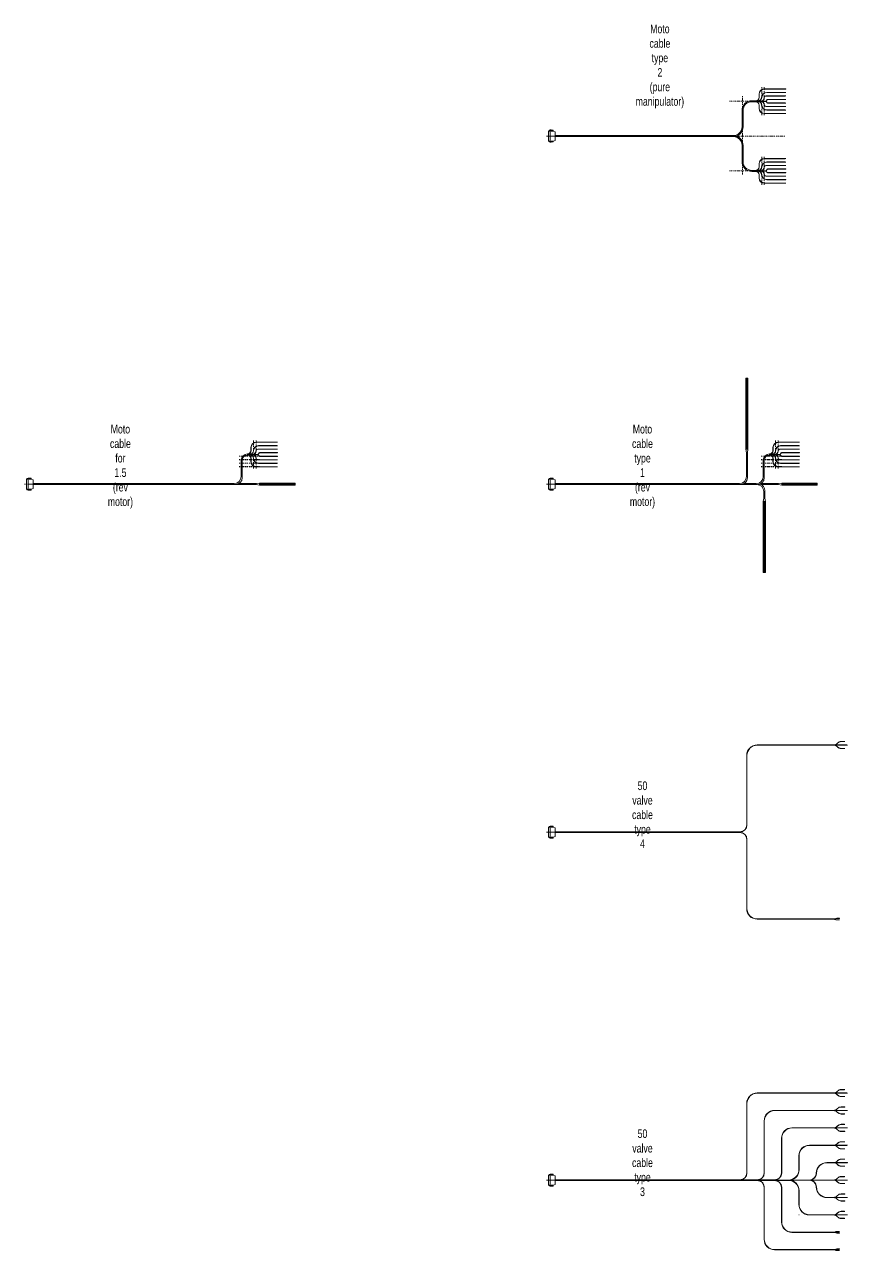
# Model space of a CAD drawing. Header units: millimetres. Extents: x -3051 to 1678, y 0 to 16641.
# Drawn here: x -3051 to 1678, y 9596 to 16641 of the extents above; entities that cross this region are included whole.
import ezdxf

# ---------------------------------------------------------------- set-up
doc = ezdxf.new("R2010")
doc.units = ezdxf.units.MM
doc.linetypes.add('BORDER2', pattern=[22.225, 6.35, -3.175, 6.35, -3.175, 0, -3.175])
doc.layers.add('drawing', color=7, linetype='CONTINUOUS', lineweight=20)
doc.layers.add('help', color=2, linetype='BORDER2', lineweight=0)
doc.styles.get("Standard").update_dxf_attribs({"font": 'txt', "width": 0.75})

# ---------------------------------------------------------------- blocks, each defined once
blk = doc.blocks.new('d-sub-37')
at = {"layer": 'drawing'}
for p, q in [((-31, 28.5), (-39.5, 28.5)), ((-39.5, 28.5), (-39.5, -28.5)), ((-31, 33), (-37, 33)), ((-37, 33), (-37, 31)), ((-37, 31), (-31, 31)), ((-31, 35), (-31, -35)), ((-30, 35), (-31, 35)), ((-30, -35), (-30, 35)), ((-30, 35), (-25, 35)), ((-25, 35), (-25, 29)), ((-25, 33), (-24, 33)), ((-24, 31), (-25, 31)), ((-25, 29), (-11, 29)), ((-24, 33), (-24, 34)), ((-24, 34), (-17, 34)), ((-24, 30), (-24, 31)), ((-13, 30), (-24, 30)), ((-17, 34), (-13, 34)), ((-13, 34), (-13, 30)), ((-11, 29), (-1, 25)), ((-1, -25), (-1, 25)), ((-1, 3), (0, 3)), ((0, 3), (0, -3)), ((-39.5, -28.5), (-31, -28.5)), ((-37, -33), (-37, -31)), ((-37, -31), (-31, -31)), ((-31, -33), (-37, -33)), ((-31, -35), (-30, -35)), ((-30, -35), (-25, -35)), ((-25, -35), (-25, -29)), ((-25, -29), (-11, -29)), ((-25, -31), (-24, -31)), ((-25, -33), (-24, -33)), ((-24, -31), (-24, -30)), ((-24, -30), (-14, -30)), ((-24, -33), (-24, -34)), ((-24, -34), (-13, -34)), ((-13, -30), (-14, -30)), ((-13, -34), (-13, -30)), ((-11, -29), (-1, -25)), ((0, -3), (-1, -3))]:
    blk.add_line(p, q, dxfattribs=at)
at = {"layer": 'help'}
for p, q in [((-51, 0), (-23, 0)), ((-20, 0), (13, 0))]:
    blk.add_line(p, q, dxfattribs=at)
blk = doc.blocks.new('enc-socket')
at = {"layer": 'drawing'}
for p, q in [((-0.5, -1), (-0.5, 1)), ((-0.5, 1), (0, 1)), ((0, 6), (0, -6)), ((4, 6), (0, 6)), ((1, 5.5), (1, 5)), ((1.5, 5.5), (1, 5.5)), ((1, 5), (1.5, 5)), ((1, 3.5), (1, 3)), ((1.5, 3.5), (1, 3.5)), ((1, 3), (1.5, 3)), ((1, 1.5), (1, 1)), ((1.5, 1.5), (1, 1.5)), ((1, 1), (1.5, 1)), ((1.5, 5), (1.5, 5.5)), ((1.5, 3), (1.5, 3.5)), ((1.5, 1), (1.5, 1.5)), ((3, 5.5), (3, 5)), ((3.5, 5.5), (3, 5.5)), ((3, 5), (3.5, 5)), ((3, 3.5), (3, 3)), ((3.5, 3.5), (3, 3.5)), ((3, 3), (3.5, 3)), ((3, 1.5), (3, 1)), ((3.5, 1.5), (3, 1.5)), ((3, 1), (3.5, 1)), ((3.5, 5), (3.5, 5.5)), ((3.5, 3), (3.5, 3.5)), ((3.5, 1), (3.5, 1.5)), ((4, -6), (4, 6)), ((0, -1), (-0.5, -1)), ((0, -6), (4, -6)), ((1, -0.5), (1, -1)), ((1.5, -0.5), (1, -0.5)), ((1, -1), (1.5, -1)), ((1, -2.5), (1, -3)), ((1.5, -2.5), (1, -2.5)), ((1, -3), (1.5, -3)), ((1, -4.5), (1, -5)), ((1.5, -4.5), (1, -4.5)), ((1, -5), (1.5, -5)), ((1.5, -1), (1.5, -0.5)), ((1.5, -3), (1.5, -2.5)), ((1.5, -5), (1.5, -4.5)), ((3, -0.5), (3, -1)), ((3.5, -0.5), (3, -0.5)), ((3, -1), (3.5, -1)), ((3, -2.5), (3, -3)), ((3.5, -2.5), (3, -2.5)), ((3, -3), (3.5, -3)), ((3, -4.5), (3, -5)), ((3.5, -4.5), (3, -4.5)), ((3, -5), (3.5, -5)), ((3.5, -1), (3.5, -0.5)), ((3.5, -3), (3.5, -2.5)), ((3.5, -5), (3.5, -4.5))]:
    blk.add_line(p, q, dxfattribs=at)

msp = doc.modelspace()

# ---------------------------------------------------------------- linework, layer by layer
at = {"layer": 'drawing'}
for p, q in [((1170, 16223), (1170, 16241)), ((1171, 16240), (1171, 16222)), ((1184, 16221), (1184, 16222)), ((1199, 16221), (1199, 16221)), ((1200, 16271), (1220, 16271)), ((1220, 16270), (1201, 16270)), ((1209, 16231), (1220, 16231)), ((1210, 16230), (1220, 16230)), ((1214, 16251), (1220, 16251)), ((1214, 16206), (1214, 16206)), ((1215, 16250), (1220, 16250)), ((1219, 16211), (1220, 16211)), ((1220, 16271), (1320, 16271)), ((1320, 16270), (1220, 16270)), ((1220, 16251), (1320, 16251)), ((1320, 16250), (1220, 16250)), ((1220, 16231), (1320, 16231)), ((1320, 16230), (1220, 16230)), ((1220, 16211), (1320, 16211)), ((1320, 16210), (1220, 16210)), ((1320, 16271), (1320, 16270)), ((1320, 16270.7), (1323, 16270.7)), ((1323, 16270.3), (1320, 16270.3)), ((1320, 16251), (1320, 16250)), ((1320, 16250.7), (1323, 16250.7)), ((1323, 16250.3), (1320, 16250.3)), ((1320, 16231), (1320, 16230)), ((1320, 16230.7), (1323, 16230.7)), ((1323, 16230.3), (1320, 16230.3)), ((1320, 16211), (1320, 16210)), ((1320, 16210.7), (1323, 16210.7)), ((1323, 16210.3), (1320, 16210.3)), ((1323, 16270.7), (1323, 16270.3)), ((1323, 16250.7), (1323, 16250.3)), ((1323, 16230.7), (1323, 16230.3)), ((1323, 16210.7), (1323, 16210.3)), ((1072, 16053), (1072, 16147)), ((1078, 16147), (1078, 16053)), ((1128, 16203), (1150, 16203)), ((1150, 16197), (1128, 16197)), ((1150, 16197), (1150, 16203)), ((1150, 16203), (1150, 16203)), ((1150, 16203), (1150, 16203)), ((1151, 16202), (1150, 16202)), ((1164, 16202), (1150, 16202)), ((1165, 16201), (1150, 16201)), ((1179, 16201), (1150, 16201)), ((1180, 16200), (1150, 16200)), ((1180, 16200), (1150, 16200)), ((1165, 16199), (1150, 16199)), ((1179, 16199), (1150, 16199)), ((1151, 16198), (1150, 16198)), ((1164, 16198), (1150, 16198)), ((1150, 16197), (1150, 16197)), ((1150, 16197), (1150, 16197)), ((1150, 16197), (1150, 16197)), ((1170, 16203), (1170, 16203)), ((1170, 16197), (1170, 16197)), ((1170, 16177), (1170, 16159)), ((1171, 16160), (1171, 16178)), ((1200, 16200), (1180, 16200)), ((1200, 16200), (1180, 16200)), ((1184, 16179), (1184, 16178)), ((1200, 16201), (1186.2, 16201)), ((1200, 16199), (1186.2, 16199)), ((1199, 16179), (1199, 16179)), ((1209, 16201), (1200, 16201)), ((1210, 16200), (1200, 16200)), ((1210, 16200), (1200, 16200)), ((1209, 16199), (1200, 16199)), ((1209, 16169), (1220, 16169)), ((1210, 16170), (1220, 16170)), ((1214, 16194), (1214, 16194)), ((1214, 16149), (1220, 16149)), ((1215, 16150), (1220, 16150)), ((1219, 16189), (1220, 16189)), ((1320, 16190), (1220, 16190)), ((1220, 16189), (1320, 16189)), ((1320, 16170), (1220, 16170)), ((1220, 16169), (1320, 16169)), ((1320, 16150), (1220, 16150)), ((1220, 16149), (1320, 16149)), ((1320, 16189), (1320, 16190)), ((1323, 16189.7), (1320, 16189.7)), ((1320, 16189.3), (1323, 16189.3)), ((1320, 16169), (1320, 16170)), ((1323, 16169.7), (1320, 16169.7)), ((1320, 16169.3), (1323, 16169.3)), ((1320, 16149), (1320, 16150)), ((1323, 16149.7), (1320, 16149.7)), ((1320, 16149.3), (1323, 16149.3)), ((1323, 16189.3), (1323, 16189.7)), ((1323, 16169.3), (1323, 16169.7)), ((1323, 16149.3), (1323, 16149.7)), ((1200, 16129), (1220, 16129)), ((1220, 16130), (1201, 16130)), ((1320, 16130), (1220, 16130)), ((1220, 16129), (1320, 16129)), ((1320, 16129), (1320, 16130)), ((1323, 16129.7), (1320, 16129.7)), ((1320, 16129.3), (1323, 16129.3)), ((1323, 16129.3), (1323, 16129.7)), ((0, 16003), (1000, 16003)), ((1000, 15997), (0, 15997)), ((1000, 16003), (1022, 16003)), ((1022, 15997), (1000, 15997)), ((1072, 15947), (1072, 15853)), ((1078, 15853), (1078, 15947)), ((1200, 15871), (1220, 15871)), ((1220, 15870), (1201, 15870)), ((1220, 15871), (1320, 15871)), ((1320, 15870), (1220, 15870)), ((1320, 15871), (1320, 15870)), ((1320, 15870.7), (1323, 15870.7)), ((1323, 15870.3), (1320, 15870.3)), ((1323, 15870.7), (1323, 15870.3)), ((1150, 15803), (1128, 15803)), ((1128, 15797), (1150, 15797)), ((1150, 15797), (1150, 15803)), ((1150, 15803), (1150, 15803)), ((1150, 15803), (1150, 15803)), ((1151, 15802), (1150, 15802)), ((1164, 15802), (1150, 15802)), ((1165, 15801), (1150, 15801)), ((1179, 15801), (1150, 15801)), ((1180, 15800), (1150, 15800)), ((1180, 15800), (1150, 15800)), ((1165, 15799), (1150, 15799)), ((1179, 15799), (1150, 15799)), ((1151, 15798), (1150, 15798)), ((1164, 15798), (1150, 15798)), ((1150, 15797), (1150, 15797)), ((1150, 15797), (1150, 15797)), ((1150, 15797), (1150, 15797)), ((1170, 15823), (1170, 15841)), ((1170, 15803), (1170, 15803)), ((1170, 15797), (1170, 15797)), ((1171, 15840), (1171, 15822)), ((1200, 15800), (1180, 15800)), ((1200, 15800), (1180, 15800)), ((1184, 15821), (1184, 15822)), ((1200, 15801), (1186.2, 15801)), ((1200, 15799), (1186.2, 15799)), ((1199, 15821), (1199, 15821)), ((1209, 15801), (1200, 15801)), ((1210, 15800), (1200, 15800)), ((1210, 15800), (1200, 15800)), ((1209, 15799), (1200, 15799)), ((1209, 15831), (1220, 15831)), ((1210, 15830), (1220, 15830)), ((1214, 15851), (1220, 15851)), ((1214, 15806), (1214, 15806)), ((1214, 15794), (1214, 15794)), ((1215, 15850), (1220, 15850)), ((1219, 15811), (1220, 15811)), ((1219, 15789), (1220, 15789)), ((1220, 15851), (1320, 15851)), ((1320, 15850), (1220, 15850)), ((1220, 15831), (1320, 15831)), ((1320, 15830), (1220, 15830)), ((1220, 15811), (1320, 15811)), ((1320, 15810), (1220, 15810)), ((1320, 15790), (1220, 15790)), ((1220, 15789), (1320, 15789)), ((1320, 15851), (1320, 15850)), ((1320, 15850.7), (1323, 15850.7)), ((1323, 15850.3), (1320, 15850.3)), ((1320, 15831), (1320, 15830)), ((1320, 15830.7), (1323, 15830.7)), ((1323, 15830.3), (1320, 15830.3)), ((1320, 15811), (1320, 15810)), ((1320, 15810.7), (1323, 15810.7)), ((1323, 15810.3), (1320, 15810.3)), ((1320, 15789), (1320, 15790)), ((1323, 15789.7), (1320, 15789.7)), ((1320, 15789.3), (1323, 15789.3)), ((1323, 15850.7), (1323, 15850.3)), ((1323, 15830.7), (1323, 15830.3)), ((1323, 15810.7), (1323, 15810.3)), ((1323, 15789.3), (1323, 15789.7)), ((1170, 15777), (1170, 15759)), ((1171, 15760), (1171, 15778)), ((1184, 15779), (1184, 15778)), ((1199, 15779), (1199, 15779)), ((1200, 15729), (1220, 15729)), ((1220, 15730), (1201, 15730)), ((1209, 15769), (1220, 15769)), ((1210, 15770), (1220, 15770)), ((1214, 15749), (1220, 15749)), ((1215, 15750), (1220, 15750)), ((1320, 15770), (1220, 15770)), ((1220, 15769), (1320, 15769)), ((1320, 15750), (1220, 15750)), ((1220, 15749), (1320, 15749)), ((1320, 15730), (1220, 15730)), ((1220, 15729), (1320, 15729)), ((1320, 15769), (1320, 15770)), ((1323, 15769.7), (1320, 15769.7)), ((1320, 15769.3), (1323, 15769.3)), ((1320, 15749), (1320, 15750)), ((1323, 15749.7), (1320, 15749.7)), ((1320, 15749.3), (1323, 15749.3)), ((1320, 15729), (1320, 15730)), ((1323, 15729.7), (1320, 15729.7)), ((1320, 15729.3), (1323, 15729.3)), ((1323, 15769.3), (1323, 15769.7)), ((1323, 15749.3), (1323, 15749.7)), ((1323, 15729.3), (1323, 15729.7)), ((1094, 14604), (1094, 14404)), ((1095, 14404), (1095, 14604)), ((1096, 14604), (1096, 14404)), ((1097, 14404), (1097, 14604)), ((1098, 14604), (1098, 14404)), ((1099, 14404), (1099, 14603.5)), ((1100, 14404), (1100, 14603.5)), ((1101, 14603.5), (1101, 14404)), ((1102, 14404), (1102, 14604)), ((1103, 14604), (1103, 14404)), ((1104, 14404), (1104, 14604)), ((1105, 14604), (1105, 14404)), ((1106, 14404), (1106, 14604)), ((1094, 14404), (1106, 14404)), ((1094, 14400), (1094, 14200)), ((1095, 14200), (1095, 14400)), ((1096, 14400), (1096, 14200)), ((1097, 14200), (1097, 14400)), ((1098, 14400), (1098, 14200)), ((1099, 14200), (1099, 14399.5)), ((1100, 14200), (1100, 14399.5)), ((1101, 14399.5), (1101, 14200)), ((1102, 14200), (1102, 14400)), ((1103, 14400), (1103, 14200)), ((1104, 14200), (1104, 14400)), ((1105, 14400), (1105, 14200)), ((1106, 14200), (1106, 14400)), ((-1720, 14241), (-1700, 14241)), ((-1700, 14240), (-1719, 14240)), ((-1700, 14241), (-1600, 14241)), ((-1600, 14240), (-1700, 14240)), ((-1600, 14241), (-1600, 14240)), ((-1600, 14240.7), (-1597, 14240.7)), ((-1597, 14240.3), (-1600, 14240.3)), ((-1597, 14240.7), (-1597, 14240.3)), ((1280, 14241), (1300, 14241)), ((1300, 14240), (1281, 14240)), ((1300, 14241), (1400, 14241)), ((1400, 14240), (1300, 14240)), ((1400, 14241), (1400, 14240)), ((1400, 14240.7), (1403, 14240.7)), ((1403, 14240.3), (1400, 14240.3)), ((1403, 14240.7), (1403, 14240.3)), ((-1770, 14167), (-1770, 14173)), ((-1770, 14173), (-1770, 14173)), ((-1770, 14173), (-1770, 14173)), ((-1769, 14172), (-1770, 14172)), ((-1756, 14172), (-1770, 14172)), ((-1755, 14171), (-1770, 14171)), ((-1741, 14171), (-1770, 14171)), ((-1740, 14170), (-1770, 14170)), ((-1740, 14170), (-1770, 14170)), ((-1755, 14169), (-1770, 14169)), ((-1741, 14169), (-1770, 14169)), ((-1769, 14168), (-1770, 14168)), ((-1756, 14168), (-1770, 14168)), ((-1770, 14167), (-1770, 14167)), ((-1770, 14167), (-1770, 14167)), ((-1770, 14167), (-1770, 14167)), ((-1750, 14193), (-1750, 14211)), ((-1750, 14173), (-1750, 14173)), ((-1750, 14167), (-1750, 14167)), ((-1749, 14210), (-1749, 14192)), ((-1720, 14170), (-1740, 14170)), ((-1720, 14170), (-1740, 14170)), ((-1736, 14191), (-1736, 14192)), ((-1720, 14171), (-1733.8, 14171)), ((-1720, 14169), (-1733.8, 14169)), ((-1721, 14191), (-1721, 14191)), ((-1711, 14171), (-1720, 14171)), ((-1710, 14170), (-1720, 14170)), ((-1710, 14170), (-1720, 14170)), ((-1711, 14169), (-1720, 14169)), ((-1711, 14201), (-1700, 14201)), ((-1710, 14200), (-1700, 14200)), ((-1706, 14221), (-1700, 14221)), ((-1706, 14176), (-1706, 14176)), ((-1706, 14164), (-1706, 14164)), ((-1705, 14220), (-1700, 14220)), ((-1701, 14181), (-1700, 14181)), ((-1700, 14221), (-1600, 14221)), ((-1600, 14220), (-1700, 14220)), ((-1700, 14201), (-1600, 14201)), ((-1600, 14200), (-1700, 14200)), ((-1700, 14181), (-1600, 14181)), ((-1600, 14180), (-1700, 14180)), ((-1600, 14221), (-1600, 14220)), ((-1600, 14220.7), (-1597, 14220.7)), ((-1597, 14220.3), (-1600, 14220.3)), ((-1600, 14201), (-1600, 14200)), ((-1600, 14200.7), (-1597, 14200.7)), ((-1597, 14200.3), (-1600, 14200.3)), ((-1600, 14181), (-1600, 14180)), ((-1600, 14180.7), (-1597, 14180.7)), ((-1597, 14180.3), (-1600, 14180.3)), ((-1597, 14220.7), (-1597, 14220.3)), ((-1597, 14200.7), (-1597, 14200.3)), ((-1597, 14180.7), (-1597, 14180.3)), ((1094, 14200), (1106, 14200)), ((1094, 14200), (1097, 14180)), ((1097, 14180), (1103, 14180)), ((1097, 14180), (1097, 14043)), ((1103, 14180), (1106, 14200)), ((1103, 14037), (1103, 14180)), ((1230, 14167), (1230, 14173)), ((1230, 14173), (1230, 14173)), ((1230, 14173), (1230, 14173)), ((1231, 14172), (1230, 14172)), ((1244, 14172), (1230, 14172)), ((1245, 14171), (1230, 14171)), ((1259, 14171), (1230, 14171)), ((1260, 14170), (1230, 14170)), ((1260, 14170), (1230, 14170)), ((1245, 14169), (1230, 14169)), ((1259, 14169), (1230, 14169)), ((1231, 14168), (1230, 14168)), ((1244, 14168), (1230, 14168)), ((1230, 14167), (1230, 14167)), ((1230, 14167), (1230, 14167)), ((1230, 14167), (1230, 14167)), ((1250, 14193), (1250, 14211)), ((1250, 14173), (1250, 14173)), ((1250, 14167), (1250, 14167)), ((1251, 14210), (1251, 14192)), ((1280, 14170), (1260, 14170)), ((1280, 14170), (1260, 14170)), ((1264, 14191), (1264, 14192)), ((1280, 14171), (1266.2, 14171)), ((1280, 14169), (1266.2, 14169)), ((1279, 14191), (1279, 14191)), ((1289, 14171), (1280, 14171)), ((1290, 14170), (1280, 14170)), ((1290, 14170), (1280, 14170)), ((1289, 14169), (1280, 14169)), ((1289, 14201), (1300, 14201)), ((1290, 14200), (1300, 14200)), ((1294, 14221), (1300, 14221)), ((1294, 14176), (1294, 14176)), ((1294, 14164), (1294, 14164)), ((1295, 14220), (1300, 14220)), ((1299, 14181), (1300, 14181)), ((1300, 14221), (1400, 14221)), ((1400, 14220), (1300, 14220)), ((1300, 14201), (1400, 14201)), ((1400, 14200), (1300, 14200)), ((1300, 14181), (1400, 14181)), ((1400, 14180), (1300, 14180)), ((1400, 14221), (1400, 14220)), ((1400, 14220.7), (1403, 14220.7)), ((1403, 14220.3), (1400, 14220.3)), ((1400, 14201), (1400, 14200)), ((1400, 14200.7), (1403, 14200.7)), ((1403, 14200.3), (1400, 14200.3)), ((1400, 14181), (1400, 14180)), ((1400, 14180.7), (1403, 14180.7)), ((1403, 14180.3), (1400, 14180.3)), ((1403, 14220.7), (1403, 14220.3)), ((1403, 14200.7), (1403, 14200.3)), ((1403, 14180.7), (1403, 14180.3)), ((-1806, 14137), (-1806, 14043)), ((-1800, 14037), (-1800, 14137)), ((-1750, 14147), (-1750, 14129)), ((-1749, 14130), (-1749, 14148)), ((-1736, 14149), (-1736, 14148)), ((-1721, 14149), (-1721, 14149)), ((-1720, 14099), (-1700, 14099)), ((-1700, 14100), (-1719, 14100)), ((-1711, 14139), (-1700, 14139)), ((-1710, 14140), (-1700, 14140)), ((-1706, 14119), (-1700, 14119)), ((-1705, 14120), (-1700, 14120)), ((-1701, 14159), (-1700, 14159)), ((-1600, 14160), (-1700, 14160)), ((-1700, 14159), (-1600, 14159)), ((-1600, 14140), (-1700, 14140)), ((-1700, 14139), (-1600, 14139)), ((-1600, 14120), (-1700, 14120)), ((-1700, 14119), (-1600, 14119)), ((-1600, 14100), (-1700, 14100)), ((-1700, 14099), (-1600, 14099)), ((-1600, 14159), (-1600, 14160)), ((-1597, 14159.7), (-1600, 14159.7)), ((-1600, 14159.3), (-1597, 14159.3)), ((-1600, 14139), (-1600, 14140)), ((-1597, 14139.7), (-1600, 14139.7)), ((-1600, 14139.3), (-1597, 14139.3)), ((-1600, 14119), (-1600, 14120)), ((-1597, 14119.7), (-1600, 14119.7)), ((-1600, 14119.3), (-1597, 14119.3)), ((-1600, 14099), (-1600, 14100)), ((-1597, 14099.7), (-1600, 14099.7)), ((-1600, 14099.3), (-1597, 14099.3)), ((-1597, 14159.3), (-1597, 14159.7)), ((-1597, 14139.3), (-1597, 14139.7)), ((-1597, 14119.3), (-1597, 14119.7)), ((-1597, 14099.3), (-1597, 14099.7)), ((1194, 14137), (1194, 14043)), ((1200, 14037), (1200, 14137)), ((1250, 14147), (1250, 14129)), ((1251, 14130), (1251, 14148)), ((1264, 14149), (1264, 14148)), ((1279, 14149), (1279, 14149)), ((1280, 14099), (1300, 14099)), ((1300, 14100), (1281, 14100)), ((1289, 14139), (1300, 14139)), ((1290, 14140), (1300, 14140)), ((1294, 14119), (1300, 14119)), ((1295, 14120), (1300, 14120)), ((1299, 14159), (1300, 14159)), ((1400, 14160), (1300, 14160)), ((1300, 14159), (1400, 14159)), ((1400, 14140), (1300, 14140)), ((1300, 14139), (1400, 14139)), ((1400, 14120), (1300, 14120)), ((1300, 14119), (1400, 14119)), ((1400, 14100), (1300, 14100)), ((1300, 14099), (1400, 14099)), ((1400, 14159), (1400, 14160)), ((1403, 14159.7), (1400, 14159.7)), ((1400, 14159.3), (1403, 14159.3)), ((1400, 14139), (1400, 14140)), ((1403, 14139.7), (1400, 14139.7)), ((1400, 14139.3), (1403, 14139.3)), ((1400, 14119), (1400, 14120)), ((1403, 14119.7), (1400, 14119.7)), ((1400, 14119.3), (1403, 14119.3)), ((1400, 14099), (1400, 14100)), ((1403, 14099.7), (1400, 14099.7)), ((1400, 14099.3), (1403, 14099.3)), ((1403, 14159.3), (1403, 14159.7)), ((1403, 14139.3), (1403, 14139.7)), ((1403, 14119.3), (1403, 14119.7)), ((1403, 14099.3), (1403, 14099.7)), ((-3000, 14003), (-2000, 14003)), ((-2000, 13997), (-3000, 13997)), ((-1943, 14003), (-2000, 14003)), ((-2000, 13997), (-1937, 13997)), ((-1843, 13997), (-2000, 13997)), ((-1943, 14003), (-1916, 14003)), ((-1915.9, 14003), (-1846, 14003)), ((-1843, 13997), (-1840, 13997)), ((-1816, 13997), (-1840, 13997)), ((-1720, 14003), (-1818.9, 14003)), ((-1815.9, 13997), (-1720, 13997)), ((-1700, 14006), (-1720, 14003)), ((-1720, 14003), (-1720, 13997)), ((-1720, 13997), (-1700, 13994)), ((-1500, 14006), (-1700, 14006)), ((-1700, 14006), (-1700, 13994)), ((-1700, 14005), (-1500, 14005)), ((-1500, 14004), (-1700, 14004)), ((-1700, 14003), (-1500, 14003)), ((-1500, 14002), (-1700, 14002)), ((-1700, 14001), (-1500.5, 14001)), ((-1700, 14000), (-1500.5, 14000)), ((-1500.5, 13999), (-1700, 13999)), ((-1700, 13998), (-1500, 13998)), ((-1500, 13997), (-1700, 13997)), ((-1700, 13996), (-1500, 13996)), ((-1500, 13995), (-1700, 13995)), ((-1700, 13994), (-1500, 13994)), ((0, 14003), (1000, 14003)), ((1000, 13997), (0, 13997)), ((1000, 14003), (1000, 13997)), ((1057, 14003), (1000, 14003)), ((1000, 13997), (1063, 13997)), ((1157, 13997), (1000, 13997)), ((1084.1, 14003), (1154, 14003)), ((1280, 14003), (1181.1, 14003)), ((1184.1, 13997), (1280, 13997)), ((1197, 13957), (1197, 13920)), ((1203, 13920), (1203, 13963)), ((1300, 14006), (1280, 14003)), ((1280, 14003), (1280, 13997)), ((1280, 13997), (1300, 13994)), ((1500, 14006), (1300, 14006)), ((1300, 14006), (1300, 13994)), ((1300, 14005), (1500, 14005)), ((1500, 14004), (1300, 14004)), ((1300, 14003), (1500, 14003)), ((1500, 14002), (1300, 14002)), ((1300, 14001), (1499.5, 14001)), ((1300, 14000), (1499.5, 14000)), ((1499.5, 13999), (1300, 13999)), ((1300, 13998), (1500, 13998)), ((1500, 13997), (1300, 13997)), ((1300, 13996), (1500, 13996)), ((1500, 13995), (1300, 13995)), ((1300, 13994), (1500, 13994)), ((1197, 13920), (1194, 13900)), ((1206, 13900), (1194, 13900)), ((1194, 13900), (1194, 13700)), ((1206, 13900), (1194, 13900)), ((1194, 13900), (1194, 13700)), ((1195, 13700), (1195, 13900)), ((1195, 13700), (1195, 13900)), ((1196, 13900), (1196, 13700)), ((1196, 13900), (1196, 13700)), ((1203, 13920), (1197, 13920)), ((1197, 13700), (1197, 13900)), ((1197, 13700), (1197, 13900)), ((1198, 13900), (1198, 13700)), ((1198, 13900), (1198, 13700)), ((1199, 13700.5), (1199, 13900)), ((1199, 13700.5), (1199, 13900)), ((1200, 13900), (1200, 13700.5)), ((1200, 13900), (1200, 13700.5)), ((1201, 13900), (1201, 13700.5)), ((1201, 13900), (1201, 13700.5)), ((1202, 13700), (1202, 13900)), ((1202, 13700), (1202, 13900)), ((1206, 13900), (1203, 13920)), ((1203, 13900), (1203, 13700)), ((1203, 13900), (1203, 13700)), ((1204, 13700), (1204, 13900)), ((1204, 13700), (1204, 13900)), ((1205, 13900), (1205, 13700)), ((1205, 13900), (1205, 13700)), ((1206, 13700), (1206, 13900)), ((1206, 13700), (1206, 13900)), ((1206, 13696), (1194, 13696)), ((1194, 13696), (1194, 13496)), ((1195, 13496), (1195, 13696)), ((1196, 13696), (1196, 13496)), ((1197, 13496), (1197, 13696)), ((1198, 13696), (1198, 13496)), ((1199, 13496.5), (1199, 13696)), ((1200, 13696), (1200, 13496.5)), ((1201, 13696), (1201, 13496.5)), ((1202, 13496), (1202, 13696)), ((1203, 13696), (1203, 13496)), ((1204, 13496), (1204, 13696)), ((1205, 13696), (1205, 13496)), ((1206, 13496), (1206, 13696)), ((1159, 12501), (1600, 12501)), ((1600, 12500), (1160, 12500)), ((1611, 12501), (1598, 12501)), ((1610, 12500), (1598, 12500)), ((1610, 12501), (1610, 12501)), ((1610, 12500), (1621, 12500)), ((1610, 12500), (1610, 12500)), ((1611, 12501), (1621, 12501)), ((1621.2, 12512.2), (1618.8, 12509.8)), ((1618.8, 12508.8), (1621.2, 12511.2)), ((1621.2, 12489.8), (1618.8, 12492.2)), ((1618.8, 12491.2), (1621.2, 12488.8)), ((1621, 12501), (1675, 12501)), ((1675, 12500), (1621, 12500)), ((1660, 12521), (1642.4, 12521)), ((1642.4, 12520), (1660, 12520)), ((1660, 12481), (1642.4, 12481)), ((1642.4, 12480), (1660, 12480)), ((1660, 12520), (1660, 12521)), ((1660, 12520.7), (1663, 12520.7)), ((1663, 12520.3), (1660, 12520.3)), ((1660, 12480), (1660, 12481)), ((1660, 12480.7), (1663, 12480.7)), ((1663, 12480.3), (1660, 12480.3)), ((1663, 12520.7), (1663, 12520.3)), ((1663, 12480.7), (1663, 12480.3)), ((1675, 12501), (1675, 12500)), ((1675, 12500.7), (1678, 12500.7)), ((1678, 12500.3), (1675, 12500.3)), ((1678, 12500.7), (1678, 12500.3)), ((1099, 12042), (1099, 12441)), ((1100, 12440), (1100, 12041)), ((0, 12002), (1000, 12002)), ((0, 11998), (1000, 11998)), ((1000, 11998), (1000, 12002)), ((1000, 12002), (1059, 12002)), ((1060, 12001), (1000, 12001)), ((1000, 11999), (1060, 11999)), ((1000, 11998), (1059, 11998)), ((1099, 11560), (1099, 11958)), ((1100, 11959), (1100, 11561)), ((1600, 11500), (1159, 11500)), ((1160, 11501), (1600, 11501)), ((1602.8, 11501.1), (1600, 11500)), ((1600, 11501), (1600, 11500)), ((1600.2, 11501.1), (1602.8, 11502.1)), ((1602.8, 11498.9), (1600.2, 11499.9)), ((1601.2, 11500.5), (1602.8, 11499.9)), ((1617.7, 11505), (1630, 11505)), ((1630, 11504), (1617.7, 11504)), ((1617.7, 11497), (1630, 11497)), ((1630, 11496), (1617.7, 11496)), ((1630, 11505), (1630, 11504)), ((1630, 11504.7), (1633, 11504.7)), ((1633, 11504.3), (1630, 11504.3)), ((1630, 11497), (1630, 11496)), ((1630, 11496.7), (1633, 11496.7)), ((1633, 11496.3), (1630, 11496.3)), ((1633, 11504.7), (1633, 11504.3)), ((1633, 11496.7), (1633, 11496.3)), ((1159, 10501), (1600, 10501)), ((1600, 10500), (1160, 10500)), ((1611, 10501), (1598, 10501)), ((1610, 10500), (1598, 10500)), ((1610, 10501), (1610, 10501)), ((1610, 10500), (1621, 10500)), ((1610, 10500), (1610, 10500)), ((1611, 10501), (1621, 10501)), ((1621.2, 10512.2), (1618.8, 10509.8)), ((1618.8, 10508.8), (1621.2, 10511.2)), ((1621, 10501), (1675, 10501)), ((1675, 10500), (1621, 10500)), ((1660, 10521), (1642.4, 10521)), ((1642.4, 10520), (1660, 10520)), ((1660, 10520), (1660, 10521)), ((1660, 10520.7), (1663, 10520.7)), ((1663, 10520.3), (1660, 10520.3)), ((1663, 10520.7), (1663, 10520.3)), ((1675, 10501), (1675, 10500)), ((1675, 10500.7), (1678, 10500.7)), ((1678, 10500.3), (1675, 10500.3)), ((1678, 10500.7), (1678, 10500.3)), ((1099, 10042), (1099, 10441)), ((1100, 10440), (1100, 10041)), ((1621.2, 10489.8), (1618.8, 10492.2)), ((1618.8, 10491.2), (1621.2, 10488.8)), ((1660, 10481), (1642.4, 10481)), ((1642.4, 10480), (1660, 10480)), ((1660, 10480), (1660, 10481)), ((1660, 10480.7), (1663, 10480.7)), ((1663, 10480.3), (1660, 10480.3)), ((1663, 10480.7), (1663, 10480.3)), ((1259, 10401), (1600, 10401)), ((1600, 10400), (1260, 10400)), ((1611, 10401), (1598, 10401)), ((1610, 10400), (1598, 10400)), ((1610, 10401), (1610, 10401)), ((1610, 10400), (1621, 10400)), ((1610, 10400), (1610, 10400)), ((1611, 10401), (1621, 10401)), ((1621.2, 10412.2), (1618.8, 10409.8)), ((1618.8, 10408.8), (1621.2, 10411.2)), ((1621.2, 10389.8), (1618.8, 10392.2)), ((1618.8, 10391.2), (1621.2, 10388.8)), ((1621, 10401), (1675, 10401)), ((1675, 10400), (1621, 10400)), ((1660, 10421), (1642.4, 10421)), ((1642.4, 10420), (1660, 10420)), ((1660, 10381), (1642.4, 10381)), ((1642.4, 10380), (1660, 10380)), ((1660, 10420), (1660, 10421)), ((1660, 10420.7), (1663, 10420.7)), ((1663, 10420.3), (1660, 10420.3)), ((1660, 10380), (1660, 10381)), ((1660, 10380.7), (1663, 10380.7)), ((1663, 10380.3), (1660, 10380.3)), ((1663, 10420.7), (1663, 10420.3)), ((1663, 10380.7), (1663, 10380.3)), ((1675, 10401), (1675, 10400)), ((1675, 10400.7), (1678, 10400.7)), ((1678, 10400.3), (1675, 10400.3)), ((1678, 10400.7), (1678, 10400.3)), ((1199, 10042), (1199, 10341)), ((1200, 10340), (1200, 10041)), ((1359, 10301), (1600, 10301)), ((1600, 10300), (1360, 10300)), ((1611, 10301), (1598, 10301)), ((1610, 10300), (1598, 10300)), ((1610, 10301), (1610, 10301)), ((1610, 10300), (1621, 10300)), ((1610, 10300), (1610, 10300)), ((1611, 10301), (1621, 10301)), ((1621.2, 10312.2), (1618.8, 10309.8)), ((1618.8, 10308.8), (1621.2, 10311.2)), ((1621.2, 10289.8), (1618.8, 10292.2)), ((1618.8, 10291.2), (1621.2, 10288.8)), ((1621, 10301), (1675, 10301)), ((1675, 10300), (1621, 10300)), ((1660, 10321), (1642.4, 10321)), ((1642.4, 10320), (1660, 10320)), ((1660, 10320), (1660, 10321)), ((1660, 10320.7), (1663, 10320.7)), ((1663, 10320.3), (1660, 10320.3)), ((1663, 10320.7), (1663, 10320.3)), ((1675, 10301), (1675, 10300)), ((1675, 10300.7), (1678, 10300.7)), ((1678, 10300.3), (1675, 10300.3)), ((1678, 10300.7), (1678, 10300.3)), ((1299, 10042), (1299, 10241)), ((1300, 10240), (1300, 10041)), ((1660, 10281), (1642.4, 10281)), ((1642.4, 10280), (1660, 10280)), ((1660, 10221), (1642.4, 10221)), ((1642.4, 10220), (1660, 10220)), ((1660, 10280), (1660, 10281)), ((1660, 10280.7), (1663, 10280.7)), ((1663, 10280.3), (1660, 10280.3)), ((1660, 10220), (1660, 10221)), ((1660, 10220.7), (1663, 10220.7)), ((1663, 10220.3), (1660, 10220.3)), ((1663, 10280.7), (1663, 10280.3)), ((1663, 10220.7), (1663, 10220.3)), ((1459, 10201), (1600, 10201)), ((1600, 10200), (1460, 10200)), ((1611, 10201), (1598, 10201)), ((1610, 10200), (1598, 10200)), ((1610, 10201), (1610, 10201)), ((1610, 10200), (1621, 10200)), ((1610, 10200), (1610, 10200)), ((1611, 10201), (1621, 10201)), ((1621.2, 10212.2), (1618.8, 10209.8)), ((1618.8, 10208.8), (1621.2, 10211.2)), ((1621.2, 10189.8), (1618.8, 10192.2)), ((1618.8, 10191.2), (1621.2, 10188.8)), ((1621, 10201), (1675, 10201)), ((1675, 10200), (1621, 10200)), ((1660, 10181), (1642.4, 10181)), ((1642.4, 10180), (1660, 10180)), ((1660, 10180), (1660, 10181)), ((1660, 10180.7), (1663, 10180.7)), ((1663, 10180.3), (1660, 10180.3)), ((1663, 10180.7), (1663, 10180.3)), ((1675, 10201), (1675, 10200)), ((1675, 10200.7), (1678, 10200.7)), ((1678, 10200.3), (1675, 10200.3)), ((1678, 10200.7), (1678, 10200.3)), ((1399, 10061), (1399, 10141)), ((1400, 10140), (1400, 10060)), ((1600, 10101), (1559, 10101)), ((1600, 10100), (1560, 10100)), ((1611, 10101), (1598, 10101)), ((1610, 10100), (1598, 10100)), ((1610, 10101), (1610, 10101)), ((1610, 10100), (1621, 10100)), ((1610, 10100), (1610, 10100)), ((1611, 10101), (1621, 10101)), ((1621.2, 10112.2), (1618.8, 10109.8)), ((1618.8, 10108.8), (1621.2, 10111.2)), ((1621.2, 10089.8), (1618.8, 10092.2)), ((1618.8, 10091.2), (1621.2, 10088.8)), ((1621, 10101), (1675, 10101)), ((1675, 10100), (1621, 10100)), ((1660, 10121), (1642.4, 10121)), ((1642.4, 10120), (1660, 10120)), ((1660, 10081), (1642.4, 10081)), ((1642.4, 10080), (1660, 10080)), ((1660, 10120), (1660, 10121)), ((1660, 10120.7), (1663, 10120.7)), ((1663, 10120.3), (1660, 10120.3)), ((1660, 10080), (1660, 10081)), ((1660, 10080.7), (1663, 10080.7)), ((1663, 10080.3), (1660, 10080.3)), ((1663, 10120.7), (1663, 10120.3)), ((1663, 10080.7), (1663, 10080.3)), ((1675, 10101), (1675, 10100)), ((1675, 10100.7), (1678, 10100.7)), ((1678, 10100.3), (1675, 10100.3)), ((1678, 10100.7), (1678, 10100.3)), ((1499, 10041), (1499, 10041)), ((1500, 10040), (1500, 10040)), ((1621.2, 10012.2), (1618.8, 10009.8)), ((1618.8, 10008.8), (1621.2, 10011.2)), ((1660, 10021), (1642.4, 10021)), ((1642.4, 10020), (1660, 10020)), ((1660, 10020), (1660, 10021)), ((1660, 10020.7), (1663, 10020.7)), ((1663, 10020.3), (1660, 10020.3)), ((1663, 10020.7), (1663, 10020.3)), ((0, 10002), (1000, 10002)), ((0, 9998), (1000, 9998)), ((1000, 9998), (1000, 10002)), ((1000, 10002), (1059, 10002)), ((1060, 10001), (1000, 10001)), ((1000, 10000), (1340, 10000)), ((1000, 9999), (1060, 9999)), ((1000, 9998), (1059, 9998)), ((1059, 9998), (1069, 9998)), ((1060, 10001), (1160, 10001)), ((1060, 9999), (1160, 9999)), ((1159, 10002), (1068.9, 10002)), ((1159, 9998), (1068.9, 9998)), ((1160, 10001), (1260, 10001)), ((1160, 9999), (1260, 9999)), ((1259, 9998), (1160, 9998)), ((1259, 10002), (1168.9, 10002)), ((1199, 9660), (1199, 9958)), ((1200, 9959), (1200, 9661)), ((1260, 10001), (1339, 10001)), ((1339, 9999), (1260, 9999)), ((1299, 9760), (1299, 9958)), ((1300, 9959), (1300, 9761)), ((1340, 10000), (1340, 10000)), ((1340, 10000), (1460, 10000)), ((1342, 10001), (1459, 10001)), ((1399, 9860), (1399, 9939)), ((1400, 9940), (1400, 9861)), ((1459, 10000), (1461, 10000)), ((1460, 10001), (1460, 10001)), ((1468.9, 10001), (1500, 10001)), ((1468.9, 10000), (1500, 10000)), ((1499, 9960), (1499, 9960)), ((1598, 10001), (1500, 10001)), ((1500, 10000), (1598, 10000)), ((1500, 9961), (1500, 9961)), ((1611, 10001), (1598, 10001)), ((1610, 10000), (1598, 10000)), ((1610, 10001), (1610, 10001)), ((1610, 10000), (1621, 10000)), ((1610, 10000), (1610, 10000)), ((1611, 10001), (1621, 10001)), ((1621.2, 9989.8), (1618.8, 9992.2)), ((1618.8, 9991.2), (1621.2, 9988.8)), ((1621, 10001), (1675, 10001)), ((1675, 10000), (1621, 10000)), ((1660, 9981), (1642.4, 9981)), ((1642.4, 9980), (1660, 9980)), ((1660, 9980), (1660, 9981)), ((1660, 9980.7), (1663, 9980.7)), ((1663, 9980.3), (1660, 9980.3)), ((1663, 9980.7), (1663, 9980.3)), ((1675, 10001), (1675, 10000)), ((1675, 10000.7), (1678, 10000.7)), ((1678, 10000.3), (1675, 10000.3)), ((1678, 10000.7), (1678, 10000.3)), ((1600, 9900), (1559, 9900)), ((1560, 9901), (1600, 9901)), ((1611, 9901), (1598, 9901)), ((1610, 9900), (1598, 9900)), ((1610, 9901), (1610, 9901)), ((1610, 9900), (1621, 9900)), ((1610, 9900), (1610, 9900)), ((1611, 9901), (1621, 9901)), ((1621.2, 9912.2), (1618.8, 9909.8)), ((1618.8, 9908.8), (1621.2, 9911.2)), ((1621.2, 9889.8), (1618.8, 9892.2)), ((1618.8, 9891.2), (1621.2, 9888.8)), ((1621, 9901), (1675, 9901)), ((1675, 9900), (1621, 9900)), ((1660, 9921), (1642.4, 9921)), ((1642.4, 9920), (1660, 9920)), ((1660, 9881), (1642.4, 9881)), ((1642.4, 9880), (1660, 9880)), ((1660, 9920), (1660, 9921)), ((1660, 9920.7), (1663, 9920.7)), ((1663, 9920.3), (1660, 9920.3)), ((1660, 9880), (1660, 9881)), ((1660, 9880.7), (1663, 9880.7)), ((1663, 9880.3), (1660, 9880.3)), ((1663, 9920.7), (1663, 9920.3)), ((1663, 9880.7), (1663, 9880.3)), ((1675, 9901), (1675, 9900)), ((1675, 9900.7), (1678, 9900.7)), ((1678, 9900.3), (1675, 9900.3)), ((1678, 9900.7), (1678, 9900.3)), ((1400, 9800), (1399, 9800)), ((1600, 9800), (1459, 9800)), ((1460, 9801), (1600, 9801)), ((1611, 9801), (1598, 9801)), ((1610, 9800), (1598, 9800)), ((1610, 9801), (1610, 9801)), ((1610, 9800), (1621, 9800)), ((1610, 9800), (1610, 9800)), ((1611, 9801), (1621, 9801)), ((1621.2, 9812.2), (1618.8, 9809.8)), ((1618.8, 9808.8), (1621.2, 9811.2)), ((1621, 9801), (1675, 9801)), ((1675, 9800), (1621, 9800)), ((1660, 9821), (1642.4, 9821)), ((1642.4, 9820), (1660, 9820)), ((1660, 9820), (1660, 9821)), ((1660, 9820.7), (1663, 9820.7)), ((1663, 9820.3), (1660, 9820.3)), ((1663, 9820.7), (1663, 9820.3)), ((1675, 9801), (1675, 9800)), ((1675, 9800.7), (1678, 9800.7)), ((1678, 9800.3), (1675, 9800.3)), ((1678, 9800.7), (1678, 9800.3)), ((1621.2, 9789.8), (1618.8, 9792.2)), ((1618.8, 9791.2), (1621.2, 9788.8)), ((1660, 9781), (1642.4, 9781)), ((1642.4, 9780), (1660, 9780)), ((1660, 9780), (1660, 9781)), ((1660, 9780.7), (1663, 9780.7)), ((1663, 9780.3), (1660, 9780.3)), ((1663, 9780.7), (1663, 9780.3)), ((1600, 9700), (1359, 9700)), ((1360, 9701), (1600, 9701)), ((1602.8, 9701.1), (1600, 9700)), ((1600, 9701), (1600, 9700)), ((1600.2, 9701.1), (1602.8, 9702.1)), ((1602.8, 9698.9), (1600.2, 9699.9)), ((1601.2, 9700.5), (1602.8, 9699.9)), ((1617.7, 9705), (1630, 9705)), ((1630, 9704), (1617.7, 9704)), ((1617.7, 9697), (1630, 9697)), ((1630, 9696), (1617.7, 9696)), ((1630, 9705), (1630, 9704)), ((1630, 9704.7), (1633, 9704.7)), ((1633, 9704.3), (1630, 9704.3)), ((1630, 9697), (1630, 9696)), ((1630, 9696.7), (1633, 9696.7)), ((1633, 9696.3), (1630, 9696.3)), ((1633, 9704.7), (1633, 9704.3)), ((1633, 9696.7), (1633, 9696.3)), ((1600, 9600), (1259, 9600)), ((1260, 9601), (1600, 9601)), ((1602.8, 9601.1), (1600, 9600)), ((1600, 9601), (1600, 9600)), ((1600.2, 9601.1), (1602.8, 9602.1)), ((1602.8, 9598.9), (1600.2, 9599.9)), ((1601.2, 9600.5), (1602.8, 9599.9)), ((1617.7, 9605), (1630, 9605)), ((1630, 9604), (1617.7, 9604)), ((1617.7, 9597), (1630, 9597)), ((1630, 9596), (1617.7, 9596)), ((1630, 9605), (1630, 9604)), ((1630, 9604.7), (1633, 9604.7)), ((1633, 9604.3), (1630, 9604.3)), ((1630, 9597), (1630, 9596)), ((1630, 9596.7), (1633, 9596.7)), ((1633, 9596.3), (1630, 9596.3)), ((1633, 9604.7), (1633, 9604.3)), ((1633, 9596.7), (1633, 9596.3))]:
    msp.add_line(p, q, dxfattribs=at)
for centre, radius, start, end in [((1150, 16223), 20, 270, 0), ((1151, 16222), 20, 270, 0), ((1164, 16222), 20, 270, 0), ((1165, 16221), 20, 270, 0), ((1200, 16241), 30, 90, 180), ((1201, 16240), 30, 90, 180), ((1179, 16221), 20, 270, 0), ((1180, 16220), 20, 270, 0), ((1214, 16221), 30, 90, 180), ((1215, 16220), 30, 90, 180), ((1209, 16221), 10, 90, 180), ((1210, 16220), 10, 90, 180), ((1209, 16206), 5, 270, 0), ((1210, 16205), 5, 270, 0), ((1219, 16206), 5, 90, 180), ((1220, 16205), 5, 90, 180), ((1128, 16147), 56, 90, 180), ((1128, 16147), 50, 90, 180), ((1150, 16177), 20, 0, 90), ((1151, 16178), 20, 0, 90), ((1164, 16178), 20, 0, 90), ((1165, 16179), 20, 0, 90), ((1200, 16159), 30, 180, 270), ((1201, 16160), 30, 180, 270), ((1179, 16179), 20, 0, 90), ((1180, 16180), 20, 0, 90), ((1214, 16179), 30, 180, 270), ((1215, 16180), 30, 180, 270), ((1209, 16179), 10, 180, 270), ((1210, 16180), 10, 180, 270), ((1209, 16194), 5, 0, 90), ((1210, 16195), 5, 0, 90), ((1219, 16194), 5, 180, 270), ((1220, 16195), 5, 180, 270), ((1022, 16053), 56, 270, 0), ((1022, 16053), 50, 270, 0), ((1022, 15947), 50, 0, 90), ((1022, 15947), 56, 0, 71.1608), ((1128, 15853), 56, 180, 270), ((1128, 15853), 50, 180, 270), ((1200, 15841), 30, 90, 180), ((1201, 15840), 30, 90, 180), ((1150, 15823), 20, 270, 0), ((1150, 15777), 20, 0, 90), ((1151, 15822), 20, 270, 0), ((1151, 15778), 20, 0, 90), ((1164, 15822), 20, 270, 0), ((1164, 15778), 20, 0, 90), ((1165, 15821), 20, 270, 0), ((1165, 15779), 20, 0, 90), ((1179, 15821), 20, 270, 0), ((1179, 15779), 20, 0, 90), ((1180, 15820), 20, 270, 0), ((1180, 15780), 20, 0, 90), ((1214, 15821), 30, 90, 180), ((1215, 15820), 30, 90, 180), ((1209, 15821), 10, 90, 180), ((1210, 15820), 10, 90, 180), ((1209, 15806), 5, 270, 0), ((1209, 15794), 5, 0, 90), ((1210, 15805), 5, 270, 0), ((1210, 15795), 5, 0, 90), ((1219, 15806), 5, 90, 180), ((1219, 15794), 5, 180, 270), ((1220, 15805), 5, 90, 180), ((1220, 15795), 5, 180, 270), ((1200, 15759), 30, 180, 270), ((1201, 15760), 30, 180, 270), ((1214, 15779), 30, 180, 270), ((1215, 15780), 30, 180, 270), ((1209, 15779), 10, 180, 270), ((1210, 15780), 10, 180, 270), ((-1720, 14211), 30, 90, 180), ((-1719, 14210), 30, 90, 180), ((1280, 14211), 30, 90, 180), ((1281, 14210), 30, 90, 180), ((-1770, 14137), 36, 90, 180), ((-1770, 14137), 30, 90, 180), ((-1770, 14193), 20, 270, 0), ((-1770, 14147), 20, 0, 90), ((-1769, 14192), 20, 270, 0), ((-1769, 14148), 20, 0, 90), ((-1756, 14192), 20, 270, 0), ((-1756, 14148), 20, 0, 90), ((-1755, 14191), 20, 270, 0), ((-1755, 14149), 20, 0, 90), ((-1741, 14191), 20, 270, 0), ((-1741, 14149), 20, 0, 90), ((-1740, 14190), 20, 270, 0), ((-1740, 14150), 20, 0, 90), ((-1706, 14191), 30, 90, 180), ((-1705, 14190), 30, 90, 180), ((-1711, 14191), 10, 90, 180), ((-1710, 14190), 10, 90, 180), ((-1711, 14176), 5, 270, 0), ((-1711, 14164), 5, 0, 90), ((-1710, 14175), 5, 270, 0), ((-1710, 14165), 5, 0, 90), ((-1701, 14176), 5, 90, 180), ((-1701, 14164), 5, 180, 270), ((-1700, 14175), 5, 90, 180), ((-1700, 14165), 5, 180, 270), ((1230, 14137), 36, 90, 180), ((1230, 14137), 30, 90, 180), ((1230, 14193), 20, 270, 0), ((1230, 14147), 20, 0, 90), ((1231, 14192), 20, 270, 0), ((1231, 14148), 20, 0, 90), ((1244, 14192), 20, 270, 0), ((1244, 14148), 20, 0, 90), ((1245, 14191), 20, 270, 0), ((1245, 14149), 20, 0, 90), ((1259, 14191), 20, 270, 0), ((1259, 14149), 20, 0, 90), ((1260, 14190), 20, 270, 0), ((1260, 14150), 20, 0, 90), ((1294, 14191), 30, 90, 180), ((1295, 14190), 30, 90, 180), ((1289, 14191), 10, 90, 180), ((1290, 14190), 10, 90, 180), ((1289, 14176), 5, 270, 0), ((1289, 14164), 5, 0, 90), ((1290, 14175), 5, 270, 0), ((1290, 14165), 5, 0, 90), ((1299, 14176), 5, 90, 180), ((1299, 14164), 5, 180, 270), ((1300, 14175), 5, 90, 180), ((1300, 14165), 5, 180, 270), ((-1720, 14129), 30, 180, 270), ((-1719, 14130), 30, 180, 270), ((-1706, 14149), 30, 180, 270), ((-1705, 14150), 30, 180, 270), ((-1711, 14149), 10, 180, 270), ((-1710, 14150), 10, 180, 270), ((1280, 14129), 30, 180, 270), ((1281, 14130), 30, 180, 270), ((1294, 14149), 30, 180, 270), ((1295, 14150), 30, 180, 270), ((1289, 14149), 10, 180, 270), ((1290, 14150), 10, 180, 270), ((-1846, 14043), 40, 270, 0), ((-1840, 14037), 40, 270, 0), ((1057, 14043), 40, 270, 0), ((1063, 14037), 40, 270, 0), ((1154, 14043), 40, 270, 0), ((1160, 14037), 40, 270, 0), ((1157, 13957), 40, 0, 90), ((1163, 13963), 40, 0, 70.10474), ((1159, 12441), 60, 90, 180), ((1160, 12440), 60, 90, 180), ((1597.6, 12531), 30, 270, 315), ((1597.6, 12470), 30, 45, 90), ((1597.6, 12530), 30, 284.83511, 315), ((1597.6, 12471), 30, 45, 75.16489), ((1642.4, 12491), 30, 90, 135), ((1642.4, 12490), 30, 90, 135), ((1642.4, 12511), 30, 225, 270), ((1642.4, 12510), 30, 225, 270), ((1059, 12042), 40, 270, 0), ((1059, 11958), 40, 0, 90), ((1060, 12041), 40, 270, 0), ((1060, 11959), 40, 0, 90), ((1159, 11560), 60, 180, 270), ((1160, 11561), 60, 180, 270), ((1599.8, 11502), 1, 270, 291.80141), ((1599.8, 11499), 1, 68.19859, 90), ((1617.7, 11465), 40, 90, 111.80141), ((1617.7, 11464), 40, 90, 111.80141), ((1617.7, 11537), 40, 248.19859, 270), ((1617.7, 11536), 40, 248.19859, 270), ((1159, 10441), 60, 90, 180), ((1160, 10440), 60, 90, 180), ((1597.6, 10531), 30, 270, 315), ((1597.6, 10470), 30, 45, 90), ((1597.6, 10530), 30, 284.83511, 315), ((1597.6, 10471), 30, 45, 75.16489), ((1642.4, 10491), 30, 90, 135), ((1642.4, 10490), 30, 90, 135), ((1642.4, 10511), 30, 225, 270), ((1642.4, 10510), 30, 225, 270), ((1259, 10341), 60, 90, 180), ((1260, 10340), 60, 90, 180), ((1597.6, 10431), 30, 270, 315), ((1597.6, 10370), 30, 45, 90), ((1597.6, 10430), 30, 284.83511, 315), ((1597.6, 10371), 30, 45, 75.16489), ((1642.4, 10391), 30, 90, 135), ((1642.4, 10390), 30, 90, 135), ((1642.4, 10411), 30, 225, 270), ((1642.4, 10410), 30, 225, 270), ((1359, 10241), 60, 90, 180), ((1360, 10240), 60, 90, 180), ((1597.6, 10331), 30, 270, 315), ((1597.6, 10270), 30, 45, 90), ((1597.6, 10330), 30, 284.83511, 315), ((1597.6, 10271), 30, 45, 75.16489), ((1642.4, 10291), 30, 90, 135), ((1642.4, 10290), 30, 90, 135), ((1642.4, 10311), 30, 225, 270), ((1642.4, 10310), 30, 225, 270), ((1642.4, 10191), 30, 90, 135), ((1642.4, 10190), 30, 90, 135), ((1459, 10141), 60, 90, 180), ((1460, 10140), 60, 90, 180), ((1597.6, 10231), 30, 270, 315), ((1597.6, 10170), 30, 45, 90), ((1597.6, 10230), 30, 284.83511, 315), ((1597.6, 10171), 30, 45, 75.16489), ((1642.4, 10211), 30, 225, 270), ((1642.4, 10210), 30, 225, 270), ((1559, 10041), 60, 90, 180), ((1560, 10040), 60, 90, 180), ((1597.6, 10131), 30, 270, 315), ((1597.6, 10070), 30, 45, 90), ((1597.6, 10130), 30, 284.83511, 315), ((1597.6, 10071), 30, 45, 75.16489), ((1642.4, 10091), 30, 90, 135), ((1642.4, 10090), 30, 90, 135), ((1642.4, 10111), 30, 225, 270), ((1642.4, 10110), 30, 225, 270), ((1059, 10042), 40, 270, 0), ((1060, 10041), 40, 270, 0), ((1159, 10042), 40, 270, 0), ((1160, 10041), 40, 270, 0), ((1259, 10042), 40, 270, 0), ((1260, 10041), 40, 270, 0), ((1339, 10061), 60, 270, 0), ((1340, 10060), 60, 280.47531, 0), ((1459, 10041), 40, 270, 0), ((1460, 10040), 40, 279.06872, 0), ((1597.6, 10031), 30, 270, 315), ((1597.6, 10030), 30, 284.83511, 315), ((1642.4, 9991), 30, 90, 135), ((1642.4, 9990), 30, 90, 135), ((1159, 9958), 40, 0, 90), ((1160, 9959), 40, 0, 77.16143), ((1259, 9958), 40, 0, 90), ((1260, 9959), 40, 0, 90), ((1339, 9939), 60, 0, 90), ((1340, 9940), 60, 0, 90), ((1459, 9960), 40, 0, 90), ((1460, 9961), 40, 0, 90), ((1559, 9960), 60, 180, 270), ((1560, 9961), 60, 180, 270), ((1597.6, 9970), 30, 45, 90), ((1597.6, 9971), 30, 45, 75.16489), ((1642.4, 10011), 30, 225, 270), ((1642.4, 10010), 30, 225, 270), ((1597.6, 9931), 30, 270, 315), ((1597.6, 9870), 30, 45, 90), ((1597.6, 9930), 30, 284.83511, 315), ((1597.6, 9871), 30, 45, 75.16489), ((1642.4, 9891), 30, 90, 135), ((1642.4, 9890), 30, 90, 135), ((1642.4, 9911), 30, 225, 270), ((1642.4, 9910), 30, 225, 270), ((1459, 9860), 60, 180, 270), ((1460, 9861), 60, 180, 270), ((1597.6, 9831), 30, 270, 315), ((1597.6, 9770), 30, 45, 90), ((1597.6, 9830), 30, 284.83511, 315), ((1597.6, 9771), 30, 45, 75.16489), ((1642.4, 9791), 30, 90, 135), ((1642.4, 9790), 30, 90, 135), ((1359, 9760), 60, 180, 270), ((1360, 9761), 60, 180, 270), ((1642.4, 9811), 30, 225, 270), ((1642.4, 9810), 30, 225, 270), ((1259, 9660), 60, 180, 270), ((1260, 9661), 60, 180, 270), ((1599.8, 9702), 1, 270, 291.80141), ((1599.8, 9699), 1, 68.19859, 90), ((1617.7, 9665), 40, 90, 111.80141), ((1617.7, 9664), 40, 90, 111.80141), ((1617.7, 9737), 40, 248.19859, 270), ((1617.7, 9736), 40, 248.19859, 270), ((1599.8, 9602), 1, 270, 291.80141), ((1599.8, 9599), 1, 68.19859, 90), ((1617.7, 9565), 40, 90, 111.80141), ((1617.7, 9564), 40, 90, 111.80141), ((1617.7, 9637), 40, 248.19859, 270), ((1617.7, 9636), 40, 248.19859, 270)]:
    msp.add_arc(centre, radius, start, end, dxfattribs=at)
at = {"layer": 'help'}
for p, q in [((1185, 16221), (1185, 16280)), ((1200, 16220), (1200, 16280)), ((1075, 16000), (1075, 16230)), ((1170, 16223), (1170, 16241)), ((1220, 16231), (1209, 16231)), ((1220, 16230), (1210, 16230)), ((1220, 16251), (1214, 16251)), ((1220, 16250), (1215, 16250)), ((1215, 16205), (1215, 16205)), ((1220, 16211), (1219, 16211)), ((1220, 16210), (1220, 16210)), ((1150, 16200), (1000, 16200)), ((1170, 16177), (1170, 16159)), ((1185, 16179), (1185, 16120)), ((1200, 16180), (1200, 16120)), ((1220, 16169), (1209, 16169)), ((1220, 16170), (1210, 16170)), ((1220, 16149), (1214, 16149)), ((1215, 16195), (1215, 16195)), ((1220, 16150), (1215, 16150)), ((1220, 16189), (1219, 16189)), ((1220, 16190), (1220, 16190)), ((1000, 16000), (1320, 16000)), ((1075, 16000), (1075, 15780)), ((1185, 15821), (1185, 15880)), ((1200, 15820), (1200, 15880)), ((1150, 15800), (1000, 15800)), ((1170, 15823), (1170, 15841)), ((1220, 15831), (1209, 15831)), ((1220, 15830), (1210, 15830)), ((1220, 15851), (1214, 15851)), ((1220, 15850), (1215, 15850)), ((1215, 15805), (1215, 15805)), ((1215, 15795), (1215, 15795)), ((1220, 15811), (1219, 15811)), ((1220, 15789), (1219, 15789)), ((1220, 15810), (1220, 15810)), ((1220, 15790), (1220, 15790)), ((1170, 15777), (1170, 15759)), ((1185, 15779), (1185, 15720)), ((1200, 15780), (1200, 15720)), ((1220, 15769), (1209, 15769)), ((1220, 15770), (1210, 15770)), ((1220, 15749), (1214, 15749)), ((1220, 15750), (1215, 15750)), ((-1735, 14191), (-1735, 14250)), ((-1720, 14190), (-1720, 14250)), ((1265, 14191), (1265, 14250)), ((1280, 14190), (1280, 14250)), ((-1700, 14161), (-1820, 14161)), ((-1750, 14193), (-1750, 14211)), ((-1700, 14201), (-1711, 14201)), ((-1700, 14200), (-1710, 14200)), ((-1700, 14221), (-1706, 14221)), ((-1700, 14220), (-1705, 14220)), ((-1705, 14175), (-1705, 14175)), ((-1705, 14165), (-1705, 14165)), ((-1700, 14181), (-1701, 14181)), ((-1700, 14180), (-1700, 14180)), ((1300, 14161), (1180, 14161)), ((1250, 14193), (1250, 14211)), ((1300, 14201), (1289, 14201)), ((1300, 14200), (1290, 14200)), ((1300, 14221), (1294, 14221)), ((1300, 14220), (1295, 14220)), ((1295, 14175), (1295, 14175)), ((1295, 14165), (1295, 14165)), ((1300, 14181), (1299, 14181)), ((1300, 14180), (1300, 14180)), ((-1700, 14160), (-1820, 14160)), ((-1700, 14141), (-1820, 14141)), ((-1700, 14140), (-1820, 14140)), ((-1700, 14121), (-1820, 14121)), ((-1700, 14120), (-1820, 14120)), ((-1700, 14101), (-1820, 14101)), ((-1700, 14100), (-1820, 14100)), ((-1750, 14147), (-1750, 14129)), ((-1735, 14149), (-1735, 14090)), ((-1720, 14150), (-1720, 14090)), ((-1700, 14139), (-1711, 14139)), ((-1700, 14140), (-1710, 14140)), ((-1700, 14119), (-1706, 14119)), ((-1700, 14120), (-1705, 14120)), ((-1700, 14159), (-1701, 14159)), ((-1700, 14160), (-1700, 14160)), ((1300, 14160), (1180, 14160)), ((1300, 14141), (1180, 14141)), ((1300, 14140), (1180, 14140)), ((1300, 14121), (1180, 14121)), ((1300, 14120), (1180, 14120)), ((1300, 14101), (1180, 14101)), ((1300, 14100), (1180, 14100)), ((1250, 14147), (1250, 14129)), ((1265, 14149), (1265, 14090)), ((1280, 14150), (1280, 14090)), ((1300, 14139), (1289, 14139)), ((1300, 14140), (1290, 14140)), ((1300, 14119), (1294, 14119)), ((1300, 14120), (1295, 14120)), ((1300, 14159), (1299, 14159)), ((1300, 14160), (1300, 14160))]:
    msp.add_line(p, q, dxfattribs=at)

# ---------------------------------------------------------------- block references
at = {"layer": 'drawing'}
for name, p in [('d-sub-37', (0, 16000)), ('d-sub-37', (-3000, 14000)), ('d-sub-37', (0, 14000)), ('enc-socket', (-1500, 14000)), ('enc-socket', (1500, 14000)), ('d-sub-37', (0, 12000)), ('d-sub-37', (0, 10000))]:
    msp.add_blockref(name, p, dxfattribs=at)
for p, rotation in [((1100, 14604), 90), ((1100, 14400), 90), ((1200, 13700), 270), ((1200, 13700), 270), ((1200, 13496), 270)]:
    msp.add_blockref('enc-socket', p, dxfattribs=dict(at, rotation=rotation))

# ---------------------------------------------------------------- texts
at = {"layer": 'help', "char_height": 50, "width": 100, "attachment_point": 5}
for s, insert in [('Moto cable type 2 (pure manipulator)', (600, 16400)), ('Moto cable for 1.5 (rev motor)', (-2500, 14100)), ('Moto cable type 1 (rev motor)', (500, 14100)), ('50 valve cable type 4', (500, 12100)), ('50 valve cable type 3', (500, 10100))]:
    msp.add_mtext(s, dxfattribs=dict(at, insert=insert))

doc.saveas('drawing.dxf')
